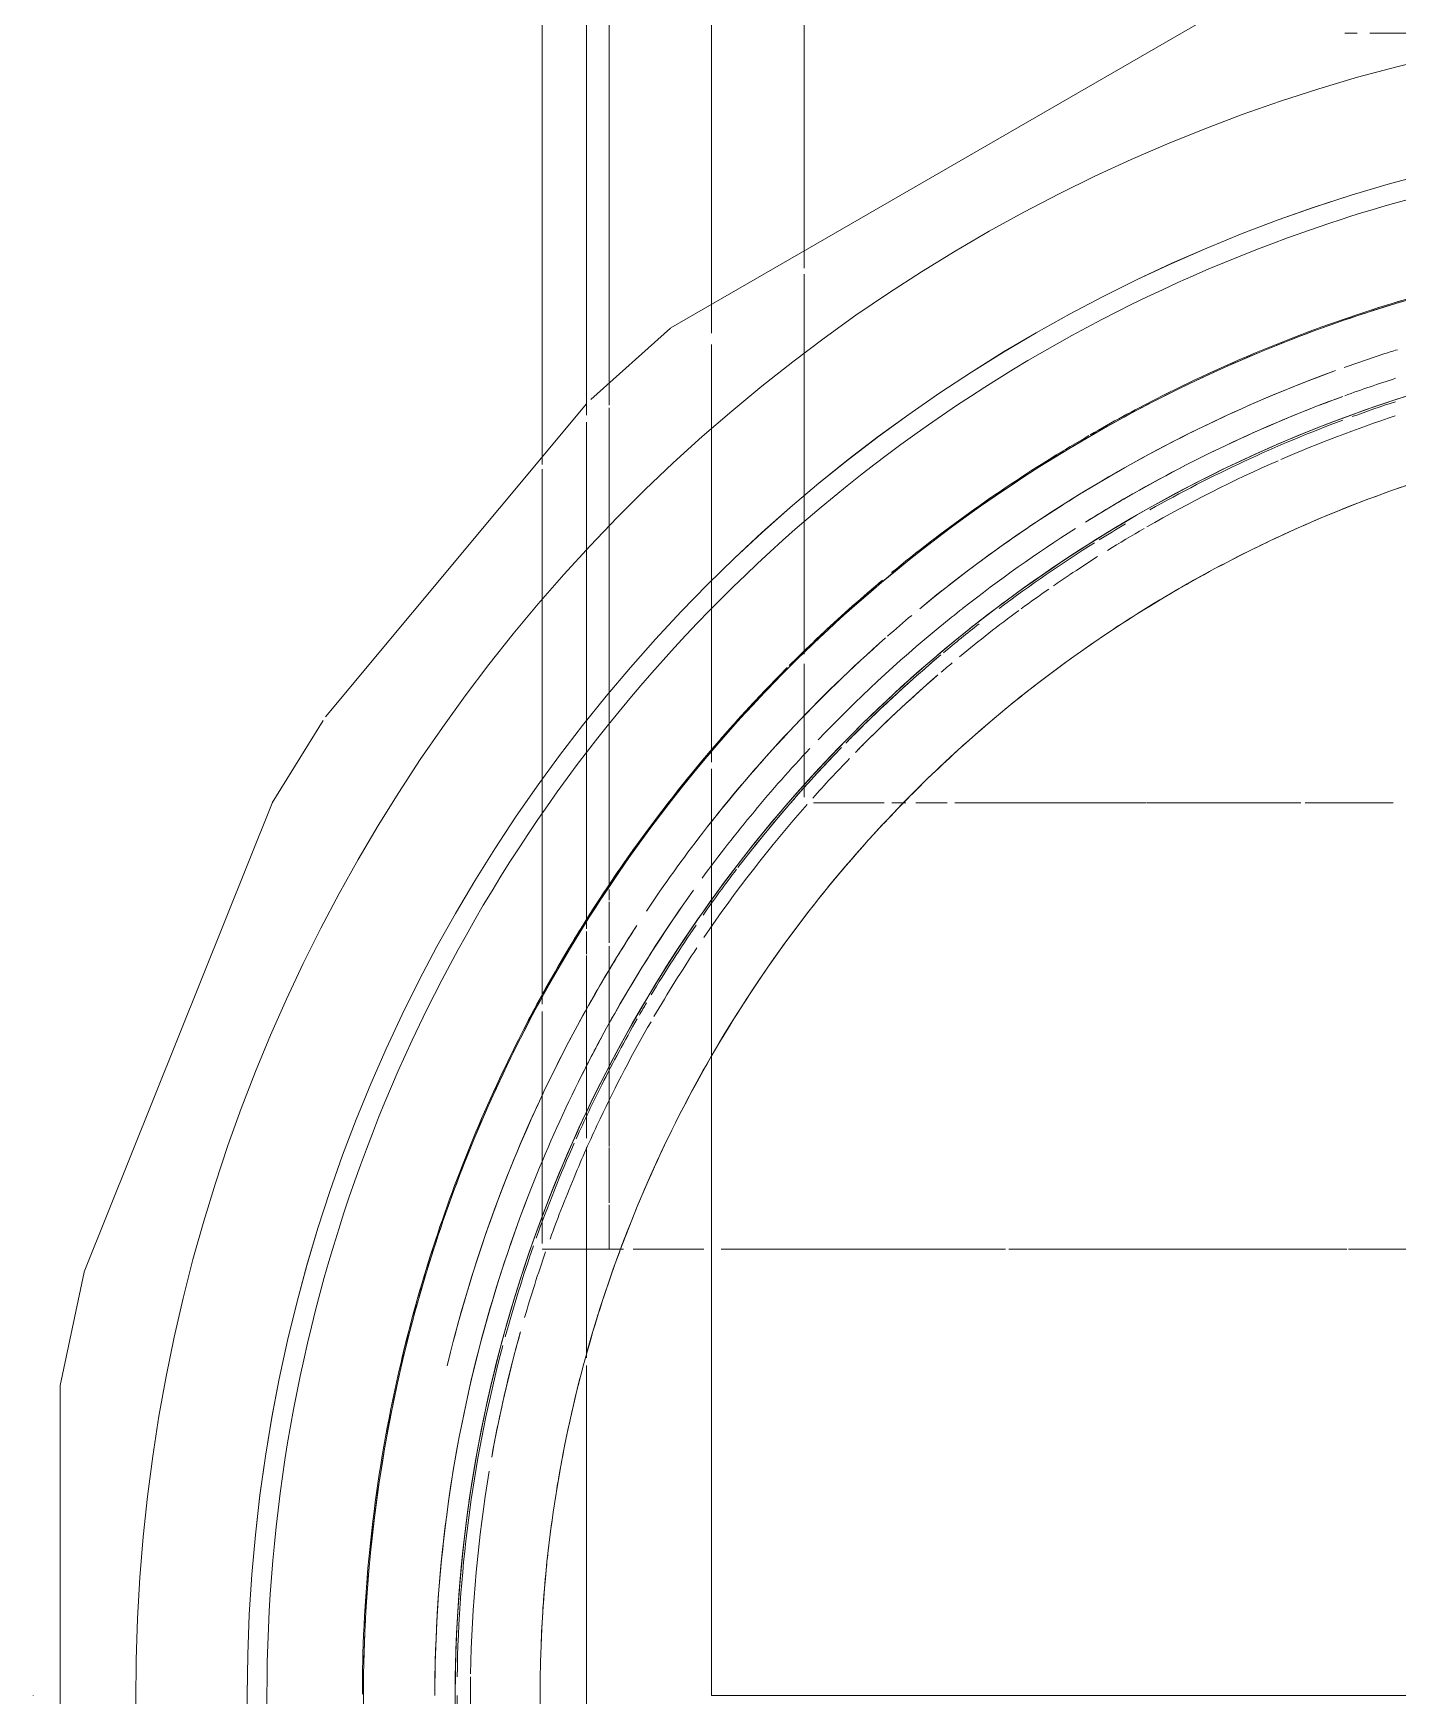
# Model space of a CAD drawing. Header units: metres. Extents: x 147 to 427, y -16 to 162.
# Drawn here: x 149.4427 to 149.5192, y 96.1019 to 96.1951 of the extents above; entities that cross this region are included whole.
import ezdxf

# ---------------------------------------------------------------- set-up
doc = ezdxf.new("R2010")
doc.units = ezdxf.units.M
doc.layers.add('P-PIPE', color=7, linetype='Continuous', lineweight=5)
doc.layers.add('P-SANR-FIXT', color=7, linetype='Continuous', lineweight=5)

# ---------------------------------------------------------------- blocks, each defined once
blk = doc.blocks.new('Bomba Jacuzzi1 - 15B-T 1_1_2CV TRIF_220_380V _1 1_2CV_-V8-RESERVATÓRIOS TÉRREO')
at = {"layer": 'P-SANR-FIXT', "color": 9, "lineweight": 15, "true_color": 0xc0c0c0}
for p, q in [((-9.342103717813189e-09, 0.09998804517463561), (-6.768278244857129e-06, 0.09998804517463561)), ((0.01736480680291962, 0.09848077070137191), (-0.01736482548615646, 0.09848077070137187)), ((0.0689576809362624, 0.07147000000000037), (0.09905600000000013, 0.07147000000000037)), ((0.09905600000009525, 0.06899999999984247), (0.07172806732787863, 0.06899999999984247)), ((0.07790562436326932, 0.06200000000000031), (0.0990560000000001, 0.06200000000000031))]:
    blk.add_line(p, q, dxfattribs=at)
at = {"layer": 'P-SANR-FIXT', "color": 254, "lineweight": 15, "true_color": 0xd3d3d3}
for p, q in [((0.02371302647783079, 0.09713462239905198), (0.01736480680291962, 0.09848077070137191)), ((0.0499907838531537, 0.0866078484758608), (0.02374325561378907, 0.09712714115357425)), ((0.05462535589608402, 0.08375043765811933), (0.04999998598757244, 0.08660253633340473)), ((0.07236484344497296, 0.06899896817934274), (0.05481877082264717, 0.08362316385224793)), ((0.04795790829813483, 0.07147000000000037), (0.06869503990791133, 0.07147000000000037)), ((0.09905600000000013, 0.07147000000000037), (0.06895768093626238, 0.07147000000000037)), ((0.07132224979535748, 0.06899999999984247), (0.05090153967193721, 0.06899999999984247)), ((0.07659456274539488, 0.0642905126955239), (0.07260706793137574, 0.0687455517791203)), ((0.09396924395872282, 0.03420201273505651), (0.07660760340084576, 0.06427497324175896)), ((0.05924381482000166, 0.06200000000000031), (0.07568634386675896, 0.06200000000000031)), ((0.07630841652758001, 0.06200000000000031), (0.07790562436326932, 0.06200000000000031)), ((0.0990560000000001, 0.06200000000000031), (0.07790562436326931, 0.06200000000000031))]:
    blk.add_line(p, q, dxfattribs=at)
at = {"layer": 'P-SANR-FIXT', "color": 7, "lineweight": 15, "true_color": 0xf6f6f6}
for p, q in [((0.025, 0.06692062289539515), (0.025, 0.07147000000000037)), ((0.03430269699797112, 0.06772500000000041), (0.03999196103214171, 0.06772500000000041)), ((0.04197595907164564, 0.06772500000000041), (0.03999196103214171, 0.06772500000000041)), ((0.04445581716009137, 0.06772500000000041), (0.04215615004610273, 0.06772500000000041)), ((0.025, 0.06144352315503399), (0.025, 0.04551867111468232)), ((0, 0.051862431745152), (0, 0.05626902782257562)), ((0.05832795669625761, 0.05680000000000045), (0.06544093350149152, 0.05680000000000045)), ((0.0796272190466981, 0.05680000000000045), (0.06544093350149152, 0.05680000000000045)), ((0.08090784562282713, 0.05680000000000045), (0.07996138745290686, 0.05680000000000045)), ((0.025, 0.04534194190097555), (0.025, 0.02640515683319215)), ((0.025, 0.02629793953055827), (0.025, 0.01443352727346848))]:
    blk.add_line(p, q, dxfattribs=at)
at = {"layer": 'P-SANR-FIXT', "color": 7, "lineweight": 15, "true_color": 0xefefef}
for p, q in [((0.025, 0.07147000000000037), (0.025, 0.06692062289539516)), ((0.03832584113961301, 0.07147000000000037), (0.03241311305301978, 0.07147000000000037)), ((0.0178704632708784, 0.06899999999984247), (-0.0099999999999046, 0.06899999999984247)), ((0.0307063021248034, 0.06899999999984247), (0.01891841589895308, 0.06899999999984247)), ((0.04515285189473717, 0.06772500000000041), (0.04455353473687538, 0.06772500000000041)), ((0.04527546795509355, 0.06772500000000041), (0.05242102550239967, 0.06772500000000041)), ((0.07213298749416609, 0.06772500000000041), (0.05242102550239968, 0.06772500000000041)), ((0.07304052671348064, 0.06772500000000041), (0.07228663603767821, 0.06772500000000041)), ((0.05191678241960635, 0.06200000000000031), (0.04354564334175933, 0.06200000000000031)), ((0.08090784562282713, 0.05680000000000045), (0.09905599999999905, 0.05680000000000045)), ((0, 0.05553253618264969), (0, 0.05186243174515217))]:
    blk.add_line(p, q, dxfattribs=at)
at = {"layer": 'P-SANR-FIXT', "color": 254, "lineweight": 15, "true_color": 0xe9e9e9}
for p, q in [((0.02532207243567391, 0.07147000000000037), (0.038325841139613, 0.07147000000000037)), ((0.04795790829813484, 0.07147000000000037), (0.03873347263779985, 0.07147000000000037)), ((0.01848849427784105, 0.06899999999984247), (0.0178704632708784, 0.06899999999984247)), ((0.04144783677971522, 0.06899999999984247), (0.03122457470604054, 0.06899999999984247)), ((0.04279420480981386, 0.06899999999984247), (0.0415242718792936, 0.06899999999984247)), ((0.04455353473687538, 0.06772500000000041), (0.04515285189473716, 0.06772500000000041)), ((0.05242102550239967, 0.06772500000000041), (0.07213298749416609, 0.06772500000000041)), ((0.07228663603767821, 0.06772500000000041), (0.07304052671348064, 0.06772500000000041)), ((0.0987850088899165, 0.06772500000000041), (0.07304052671348064, 0.06772500000000041)), ((0, 0.06200000000000031), (0.03579571668975721, 0.06200000000000031)), ((0, 0.06200000000000031), (0, 0.05553253618264969)), ((0.03580214467080259, 0.06200000000000031), (0.04354564334175932, 0.06200000000000031)), ((0.05924381482000168, 0.06200000000000031), (0.05228761197514244, 0.06200000000000031)), ((0.09311510000000002, 0.02650901972901513), (0.09311510000000002, 0.02581266138115641)), ((0.09311510000000002, 0.02511798876601883), (0.09311510000000002, 0.01337649547992279))]:
    blk.add_line(p, q, dxfattribs=at)
at = {"layer": 'P-SANR-FIXT', "color": 7, "lineweight": 15, "true_color": 0xf3f3f3}
for p, q in [((0.03241311305301978, 0.07147000000000037), (0.0253220724356739, 0.07147000000000037)), ((0.03999196103214171, 0.06772500000000041), (0.04197595907164564, 0.06772500000000041)), ((0.04215615004610273, 0.06772500000000041), (0.04445581716009137, 0.06772500000000041)), ((0.05242102550239968, 0.06772500000000041), (0.04527546795509355, 0.06772500000000041)), ((0.025, 0.06637384387163967), (0.025, 0.06242174703917212)), ((0.0307063021247084, 0.06200000000000031), (0, 0.06200000000000031)), ((0, 0.05626902782257562), (0, 0.06200000000000031)), ((0.03579571668975722, 0.06200000000000031), (0.03078957948489901, 0.06200000000000031)), ((0.04354564334175933, 0.06200000000000031), (0.0358021446708026, 0.06200000000000031)), ((0.06544093350149152, 0.05680000000000045), (0.0796272190466981, 0.05680000000000045)), ((0.07996138745290686, 0.05680000000000045), (0.08090784562282713, 0.05680000000000045)), ((0.09905599999999905, 0.05680000000000045), (0.08090784562282713, 0.05680000000000045)), ((0, 0.05186243174514899), (0, 0.01005166819079791)), ((0.09311510000000002, 0.02650901972901514), (0.09311510000000002, 0.02581266138115647)), ((0.09311510000000002, 0.02511798876601892), (0.09311510000000002, 0.02384623626219002))]:
    blk.add_line(p, q, dxfattribs=at)
at = {"layer": 'P-SANR-FIXT', "color": 254, "lineweight": 15, "true_color": 0xe0e0e0}
for p, q in [((0.03873347263779985, 0.07147000000000037), (0.04795790829813483, 0.07147000000000037)), ((0.06869503990791131, 0.07147000000000037), (0.04795790829813484, 0.07147000000000037)), ((0.05090153967193721, 0.06899999999984247), (0.04294656523821234, 0.06899999999984247)), ((0.07304052671348064, 0.06772500000000041), (0.0987850088899165, 0.06772500000000041)), ((0.04354564334175932, 0.06200000000000031), (0.05191678241960635, 0.06200000000000031)), ((0.05228761197514244, 0.06200000000000031), (0.05924381482000166, 0.06200000000000031)), ((0.07568634386675895, 0.06200000000000031), (0.05924381482000168, 0.06200000000000031)), ((0.07790562436326931, 0.06200000000000031), (0.07630841652758001, 0.06200000000000031))]:
    blk.add_line(p, q, dxfattribs=at)
at = {"layer": 'P-SANR-FIXT', "color": 7, "lineweight": 15, "true_color": 0xf8f8f8}
for p, q in [((0.025, 0.06772500000000041), (0.02748424919378857, 0.06772500000000041)), ((0.025, 0.06772500000000041), (0.025, 0.06692062289539519)), ((0.02761072981148342, 0.06772500000000041), (0.03070630212470887, 0.06772500000000041)), ((0.03076590545451562, 0.06772500000000041), (0.03430269699797112, 0.06772500000000041)), ((0.03999196103214171, 0.06772500000000041), (0.0376987108831076, 0.06772500000000041)), ((0.025, 0.06637384387163969), (0.025, 0.0627010229959234)), ((0.025, 0.06270102299592548), (0.025, 0.06637384387163965)), ((0.05469650316280646, 0.05680000000000045), (0.05778734384010326, 0.05680000000000045)), ((0.06544093350149152, 0.05680000000000045), (0.0583279566962576, 0.05680000000000045)), ((0, 0.01005166819079792), (0, 0.05186243174514881))]:
    blk.add_line(p, q, dxfattribs=at)
at = {"layer": 'P-SANR-FIXT', "color": 7, "lineweight": 15, "true_color": 0xfbfbfb}
for p, q in [((0.02748424919378857, 0.06772500000000041), (0.025, 0.06772500000000041)), ((0.025, 0.06692062289539519), (0.025, 0.06772500000000041)), ((0.03070630212470888, 0.06772500000000041), (0.02761072981148342, 0.06772500000000041)), ((0.03430269699797112, 0.06772500000000041), (0.03076590545451562, 0.06772500000000041)), ((0.025, 0.0627010229959234), (0.025, 0.06637384387163969)), ((0.05032241528053337, 0.05680000000000045), (0.05217904923943385, 0.05680000000000045)), ((0.05469650316280646, 0.05680000000000045), (0.05217904923943385, 0.05680000000000045))]:
    blk.add_line(p, q, dxfattribs=at)
at = {"layer": 'P-SANR-FIXT', "color": 7, "lineweight": 15, "true_color": 0xfafafa}
for p, q in [((0.03725617511167303, 0.06772500000000041), (0.03430269699797112, 0.06772500000000041)), ((0.025, 0.06144352315503403), (0.025, 0.04591094439654152)), ((0.025, 0.0459109443965415), (0.025, 0.06144352315503399)), ((0.05217904923943385, 0.05680000000000045), (0.05469650316280646, 0.05680000000000045)), ((0.05778734384010326, 0.05680000000000045), (0.05469650316280646, 0.05680000000000045)), ((0.025, 0.04534194190097558), (0.025, 0.0381238429327316)), ((0.025, 0.03812384293273156), (0.025, 0.04534194190097555)), ((0.025, 0.03759776236753193), (0.025, 0.02640515683319221)), ((0.025, 0.02640515683319215), (0.025, 0.03759776236753189)), ((0.025, 0.0260168760390525), (0.025, 0.01443352727346853)), ((0.025, 0.01443352727346848), (0.025, 0.02601687603905245))]:
    blk.add_line(p, q, dxfattribs=at)
at = {"layer": 'P-SANR-FIXT', "color": 7, "lineweight": 15, "true_color": 0xfcfcfc}
for p, q in [((0.025, 0.04591094439654154), (0.025, 0.06144352315503402)), ((0.05000000000000001, 0.05626902782257497), (0.05000000000000001, 0.0523190313855843)), ((0.05000000000000001, 0.0523190313855843), (0.05000000000000001, 0.05617273397850468)), ((0.05217904923943385, 0.05680000000000045), (0.05032241528053337, 0.05680000000000045)), ((0.05000000000000001, 0.0511113756816638), (0.05000000000000001, 0.05189772630224787)), ((0.05000000000000001, 0.05189772630224786), (0.05000000000000001, 0.05111137568166382)), ((0.05000000000000001, 0.04879036790187179), (0.05000000000000001, 0.05054510874319856)), ((0.05000000000000001, 0.05054510874319858), (0.05000000000000001, 0.04879036790187179)), ((0.05000000000000001, 0.04338067271925019), (0.05000000000000001, 0.04835325156572898)), ((0.05000000000000001, 0.04835325156572897), (0.05000000000000001, 0.03763960067963811)), ((0.025, 0.0381238429327316), (0.025, 0.0453419419009756)), ((0.05000000000000001, 0.03763960067963813), (0.05000000000000001, 0.04287878047176304)), ((0.025, 0.02640515683319222), (0.025, 0.03759776236753196)), ((0.05000000000000001, 0.02897628255236421), (0.05000000000000001, 0.03759776236753098)), ((0.05000000000000001, 0.03759776236753099), (0.05000000000000001, 0.0289762825523642)), ((0.05000000000000001, 0.02379967392927763), (0.05000000000000001, 0.02872657563307988)), ((0.05000000000000001, 0.02872657563307986), (0.05000000000000001, 0.02379967392927762)), ((0.025, 0.01443352727346855), (0.025, 0.02601687603905252))]:
    blk.add_line(p, q, dxfattribs=at)
at = {"layer": 'P-SANR-FIXT', "color": 254, "lineweight": 15, "true_color": 0xe0e0e0}
for centre, radius, start, end in [((0, 1.290458026391406e-16), 0.086896092489614, 79.99999999999969, 99.99999999999967), ((0, 1.290458026391406e-16), 0.08689609248961395, 59.99999999999966, 79.99999999999966), ((0, 2.844391389089651e-16), 0.08155000000000001, 88.71700929801005, 89.94717248588418), ((0, 2.876365812198856e-16), 0.08155000000000001, 76.76742119803785, 88.71700929801045), ((0, 2.844391389089651e-16), 0.08154999999999998, 74.99999999999999, 76.76742119803747), ((0, 2.844391389089651e-16), 0.08154999999999997, 72.06146498771315, 74.99999999999999), ((0, 2.876365812198856e-16), 0.08155000000000005, 62.93794949887682, 72.06146498771359), ((0, 1.431086360526023e-16), 0.07635299999999993, 90.00000000000044, 112.4999999999995), ((0, 2.167599433278156e-16), 0.07634999999999996, 59.99999999999997, 105), ((0, 1.431086360526023e-16), 0.07635299999999996, 67.49999999999972, 89.99999999999967), ((0, 1.290458026391406e-16), 0.08689609248961394, 39.99999999999967, 59.99999999999966), ((0, 2.844391389089651e-16), 0.08154999999999996, 58.23135542517272, 62.93794949887639), ((0, 1.431086360526023e-16), 0.07635299999999993, 44.99999999999967, 67.49999999999972), ((0, 2.876365812198856e-16), 0.08155000000000008, 50.50608498720868, 58.23135542517318), ((0, 2.167599433278156e-16), 0.07634999999999995, 44.99999999999996, 59.99999999999996), ((0, 2.844391389089651e-16), 0.08154999999999993, 45.0801935501058, 46.29029508459891), ((0, 2.844391389089651e-16), 0.08154999999999993, 43.71847867555756, 44.97226301982849), ((0, 2.844391389089651e-16), 0.08154999999999993, 39.98728339997083, 43.10650300405712), ((0, 1.290458026391406e-16), 0.08689609248961397, 19.99999999999973, 39.99999999999969), ((0, 2.167599433278156e-16), 0.07634999999999997, 29.99999999999998, 44.99999999999997), ((0, 1.431086360526023e-16), 0.07635299999999995, 36.51909810524923, 44.99999999999876), ((0, 2.844391389089651e-16), 0.08154999999999994, 31.7671751825108, 39.52796126524562), ((0, 1.431086360526023e-16), 0.07635299999999995, 22.49999999999967, 36.31010765239294), ((0, 2.167599433278156e-16), 0.07634999999999999, 7.405348178735439, 29.99999999999999), ((0, 2.844391389089651e-16), 0.08154999999999997, 17.93783178693461, 27.06134652832475), ((0, 1.431086360526023e-16), 0.07635300000000007, 359.9999999999994, 22.49999999999966), ((0, 1.290458026391406e-16), 0.08689609248961401, 6.820852340206855, 19.99999999999974)]:
    blk.add_arc(centre, radius, start, end, dxfattribs=at)
at = {"layer": 'P-SANR-FIXT', "color": 9, "lineweight": 15, "true_color": 0xc0c0c0}
for radius, start, end in [(0.08148999999999994, 89.99999999999974, 103.4899055165334), (0.08148999999999998, 76.50918517135835, 89.9987262006183), (0.08148999999999997, 62.50884287902573, 72.49081120505785), (0.07160000000000004, 73.70409440485527, 78.00837625030512), (0.08148999999999995, 44.99999999999986, 58.48967746083818), (0.08148999999999994, 31.50895647139265, 44.99830896049143), (0.07160000000000007, 41.99163032145614, 46.29428056226875), (0.07160000000000007, 27.58757660292376, 32.14259750329347), (0.08148999999999998, 17.5087734847509, 27.49074103284231)]:
    blk.add_arc((0, 1.127187232441429e-16), radius, start, end, dxfattribs=at)
at = {"layer": 'P-SANR-FIXT', "color": 254, "lineweight": 15, "true_color": 0xe9e9e9}
for centre, radius, start, end in [((0, 2.876365812198856e-16), 0.08155000000000001, 88.71700929801045, 89.94717248588458), ((0, 2.876365812198856e-16), 0.08155000000000003, 72.06146498771359, 76.76742119803787), ((0, 3.521183344901147e-16), 0.07898999999999995, 58.44101361289442, 76.4724050591414), ((0, 2.19957385638736e-16), 0.07634999999999997, 75.00000000000038, 105.0000000000004), ((0, 2.19957385638736e-16), 0.07635000000000004, 60.00000000000039, 75.00000000000041), ((0, 2.876365812198856e-16), 0.08155000000000007, 60.00000000000039, 62.93794949887683), ((0, 2.876365812198856e-16), 0.08155000000000007, 58.23135542517318, 60.00000000000041), ((0, 2.19957385638736e-16), 0.07635000000000006, 30.00000000000044, 60.00000000000041), ((0, 2.876365812198856e-16), 0.08155000000000008, 46.29029508459937, 50.01794482197948), ((0, 2.844391389089651e-16), 0.08154999999999994, 30.06891920115824, 31.7671751825108), ((0, 2.844391389089651e-16), 0.08154999999999996, 27.06134652832474, 29.99999999999996), ((0, 2.19957385638736e-16), 0.07635000000000007, 7.405348178735831, 30.00000000000044), ((0, 2.844391389089651e-16), 0.08154999999999997, 14.99999999999999, 17.93783178693462)]:
    blk.add_arc(centre, radius, start, end, dxfattribs=at)
at = {"layer": 'P-SANR-FIXT', "color": 254, "lineweight": 15, "true_color": 0xd3d3d3}
for centre, radius, start, end in [((0, 2.844391389089651e-16), 0.08154999999999997, 76.76742119803747, 88.71700929801005), ((0, 1.127187232441429e-16), 0.08148999999999998, 72.49081120505785, 76.50918517135835), ((0, 2.844391389089651e-16), 0.08154999999999996, 62.93794949887639, 72.06146498771315), ((0, 1.127187232441429e-16), 0.08148999999999997, 58.4896774608382, 62.50884287902574), ((0, 1.127187232441429e-16), 0.07160000000000001, 84.11741722898876, 87.58789578070572), ((0, 1.127187232441429e-16), 0.07160000000000002, 78.00837625030512, 83.8293915674021), ((0, 2.844391389089651e-16), 0.08154999999999994, 46.29029508459892, 58.23135542517272), ((0, 1.127187232441429e-16), 0.07160000000000004, 72.06134931845753, 73.70409440485527), ((0, 1.127187232441429e-16), 0.07160000000000005, 60.00000000000065, 71.86982171174338), ((0, 1.127187232441429e-16), 0.07160000000000007, 48.06960330769648, 59.99783057541695), ((0, 2.844391389089651e-16), 0.08154999999999993, 43.10650300405712, 43.71847867555756), ((0, 1.127187232441429e-16), 0.07160000000000008, 46.29428056226876, 47.88721904140804), ((0, 1.127187232441429e-16), 0.07160000000000007, 36.06172435420328, 41.99163032145614), ((0, 1.127187232441429e-16), 0.08148999999999997, 27.49074103284231, 31.50895647139267), ((0, 1.127187232441429e-16), 0.07160000000000007, 32.41083689874733, 35.77626230138834), ((0, 1.127187232441429e-16), 0.07160000000000007, 24.03003505549024, 27.58757660292376), ((0, 1.127187232441429e-16), 0.07160000000000005, 18.00837890957984, 23.75801680540884), ((0, 1.127187232441429e-16), 0.08148999999999998, 13.4894476339323, 17.5087734847509)]:
    blk.add_arc(centre, radius, start, end, dxfattribs=at)
at = {"layer": 'P-SANR-FIXT', "color": 7, "lineweight": 15, "true_color": 0xefefef}
for centre, radius, start, end in [((0, 3.859579322806895e-16), 0.07748999999999998, 75.00000000000078, 89.99999999999999), ((0, 3.553157768010351e-16), 0.07899000000000005, 65.62627211154161, 76.47240505914175), ((0, 3.859579322806895e-16), 0.07748999999999998, 68.451488681921, 74.99999999999999), ((0, 3.521183344901147e-16), 0.07898999999999995, 56.89846450375678, 58.44101361289442), ((0, 3.521183344901147e-16), 0.07898999999999995, 52.29724084731535, 56.20289516130472), ((0, 2.876365812198856e-16), 0.08155000000000008, 45.08019355010629, 46.29029508459937), ((0, 2.876365812198856e-16), 0.08155000000000008, 43.76059795403317, 44.97226301982894), ((0, 2.876365812198856e-16), 0.08155000000000008, 39.98728339997128, 43.7184786755578), ((0, 2.876365812198856e-16), 0.08155000000000007, 31.76717518251124, 39.52796126524606), ((0, 2.876365812198856e-16), 0.08155000000000007, 17.93783178693502, 27.06134652832518)]:
    blk.add_arc(centre, radius, start, end, dxfattribs=at)
at = {"layer": 'P-SANR-FIXT', "color": 7, "lineweight": 15, "true_color": 0xf3f3f3}
for centre, radius, start, end in [((0, 3.891553745916099e-16), 0.07749000000000007, 68.45148868192142, 90.00000000000044), ((0, 3.859579322806895e-16), 0.07748999999999996, 63.66546077686838, 68.451488681921), ((0, 3.553157768010351e-16), 0.07899000000000006, 61.68274863901914, 65.62627211154161), ((0, 3.553157768010351e-16), 0.07899000000000007, 58.88708771461427, 61.68274863901915), ((0, 3.521183344901147e-16), 0.07898999999999994, 41.40522338722278, 52.29724084731535), ((0, 3.521183344901147e-16), 0.07898999999999995, 40.00442762576851, 41.306595756389), ((0, 3.521183344901147e-16), 0.07898999999999996, 20.01694227877652, 39.57760910959527), ((0, 2.876365812198856e-16), 0.08155000000000008, 30.06891920115868, 31.76717518251124), ((0, 2.876365812198856e-16), 0.08155000000000007, 27.06134652832518, 30.00000000000044), ((0, 3.521183344901147e-16), 0.07898999999999998, 17.98011084356835, 19.63474005495369), ((0, 3.521183344901147e-16), 0.07898999999999998, 17.36179457818105, 17.97488881499629), ((0, 2.876365812198856e-16), 0.08155000000000004, 13.23110823521863, 17.93783178693502)]:
    blk.add_arc(centre, radius, start, end, dxfattribs=at)
at = {"layer": 'P-SANR-FIXT', "color": 7, "lineweight": 15, "true_color": 0xf6f6f6}
for centre, radius, start, end in [((0, 4.197975300712642e-16), 0.07624499999999997, 90.00000000000077, 104.4144181136349), ((0, 4.197975300712642e-16), 0.076245, 75.09191352016408, 89.2166944965794), ((0, 4.197975300712642e-16), 0.076245, 70.70418142722065, 74.71753760295294), ((0, 3.891553745916099e-16), 0.07749000000000006, 63.66546077686883, 68.4514886819214), ((0, 3.859579322806895e-16), 0.07748999999999996, 59.99999999999997, 63.66546077686836), ((0, 3.859579322806895e-16), 0.07748999999999995, 54.39439721567496, 59.99999999999997), ((0, 3.553157768010351e-16), 0.07899000000000007, 56.89846450375724, 58.88708771461427), ((0, 3.553157768010351e-16), 0.07899000000000007, 52.29724084731579, 56.20289516130516)]:
    blk.add_arc(centre, radius, start, end, dxfattribs=at)
at = {"layer": 'P-SANR-FIXT', "color": 7, "lineweight": 15, "true_color": 0xf8f8f8}
for centre, radius, start, end in [((0, 4.229949723821846e-16), 0.076245, 90.0000000000012, 104.4144181136354), ((0, 4.229949723821846e-16), 0.07624500000000003, 75.0919135201645, 89.21669449657979), ((0, 4.874767256524138e-16), 0.075495, 80.4201015139713, 89.07345638130826), ((0, 4.874767256524138e-16), 0.07549499999999999, 74.33695265108638, 79.81568009760574), ((0, 4.229949723821846e-16), 0.07624500000000006, 70.70418142722104, 74.71753760295334), ((0, 4.874767256524138e-16), 0.07549499999999998, 70.77571921262798, 73.70819298166833), ((0, 4.197975300712642e-16), 0.076245, 66.04948200093597, 70.35617881458451), ((0, 3.891553745916099e-16), 0.07749000000000006, 61.56957309831584, 63.66546077686883), ((0, 3.859579322806895e-16), 0.07748999999999995, 46.79704114800937, 53.77774326452457), ((0, 3.553157768010351e-16), 0.07899000000000007, 46.89309221889653, 52.29724084731579), ((0, 3.553157768010351e-16), 0.07899000000000007, 41.40522338722322, 46.89309221889653), ((0, 3.859579322806895e-16), 0.07748999999999995, 39.39439721567236, 46.29271175070112), ((0, 3.553157768010351e-16), 0.07899000000000007, 40.00442762576893, 41.30659575638943), ((0, 3.553157768010351e-16), 0.07899000000000007, 32.35557128457712, 39.57760910959571), ((0, 3.859579322806895e-16), 0.07748999999999995, 38.19295909163301, 39.38895215939822), ((0, 3.859579322806895e-16), 0.07748999999999996, 32.47532361752984, 38.18705412918008), ((0, 3.553157768010351e-16), 0.07899000000000007, 20.01694227877693, 32.10343579877384), ((0, 3.859579322806895e-16), 0.07748999999999998, 20.09596359790708, 31.97677535920501), ((0, 3.859579322806895e-16), 0.07748999999999999, 17.78433145363579, 20.01271660002896), ((0, 3.553157768010351e-16), 0.07899000000000006, 17.98011084356876, 19.63474005495408), ((0, 3.553157768010351e-16), 0.07899000000000005, 17.36179457818147, 17.97488881499671)]:
    blk.add_arc(centre, radius, start, end, dxfattribs=at)
at = {"layer": 'P-SANR-FIXT', "color": 7, "lineweight": 15, "true_color": 0xfafafa}
for centre, radius, start, end in [((0, 4.906741679633342e-16), 0.07549499999999999, 90.00000000000118, 99.98728339997123), ((0, 4.906741679633342e-16), 0.07549500000000009, 89.20891280073823, 90.00000000000044), ((0, 4.906741679633342e-16), 0.07549500000000003, 80.42010151397172, 89.07345638130865), ((0, 4.906741679633342e-16), 0.07549500000000003, 75.0000000000004, 79.8156800976061), ((0, 4.906741679633342e-16), 0.07549500000000006, 74.33695265108678, 75.00000000000041), ((0, 4.906741679633342e-16), 0.07549500000000005, 70.77571921262839, 73.70819298166874), ((0, 4.229949723821846e-16), 0.07624500000000008, 66.04948200093641, 70.35617881458494), ((0, 4.874767256524138e-16), 0.07549499999999998, 67.19852941331348, 70.20310173437437), ((0, 4.197975300712642e-16), 0.07624499999999997, 63.33775821919764, 65.8486196761627), ((0, 3.891553745916099e-16), 0.07749000000000006, 54.3943972156754, 60.82077339194745)]:
    blk.add_arc(centre, radius, start, end, dxfattribs=at)
at = {"layer": 'P-SANR-FIXT', "color": 7, "lineweight": 15, "true_color": 0xfbfbfb}
for centre, radius, start, end in [((0, 4.906741679633342e-16), 0.07549500000000005, 67.19852941331389, 70.20310173437478), ((0, 4.874767256524138e-16), 0.07549499999999996, 64.66272397207587, 67.19852941331348), ((0, 4.229949723821846e-16), 0.07624500000000008, 63.33775821919804, 65.84861967616317), ((0, 4.197975300712642e-16), 0.07624499999999997, 60.18576037263848, 63.33775821919764), ((0, 4.197975300712642e-16), 0.07624499999999998, 59.41441811363764, 59.99999999999896), ((0, 4.197975300712642e-16), 0.07624499999999997, 55.53301038741871, 59.0187741682218), ((0, 3.891553745916099e-16), 0.07749000000000007, 46.79704114800987, 53.77774326452499), ((0, 3.891553745916099e-16), 0.07749000000000009, 39.39439721567282, 46.29271175070159), ((0, 3.891553745916099e-16), 0.07749000000000007, 38.19295909163347, 39.38895215939871), ((0, 3.891553745916099e-16), 0.07749000000000007, 32.47532361753033, 38.18705412918054), ((0, 3.891553745916099e-16), 0.07749000000000007, 30.00000000000044, 31.97677535920544), ((0, 3.891553745916099e-16), 0.07749000000000006, 20.0959635979075, 30.00000000000044), ((0, 3.891553745916099e-16), 0.07749000000000006, 17.78433145363615, 20.01271660002937)]:
    blk.add_arc(centre, radius, start, end, dxfattribs=at)
at = {"layer": 'P-SANR-FIXT', "color": 7, "lineweight": 15, "true_color": 0xfcfcfc}
for centre, radius, start, end in [((0, 4.906741679633342e-16), 0.07549500000000006, 64.66272397207634, 67.1985294133139), ((0, 4.874767256524138e-16), 0.07549499999999996, 59.99999999999997, 64.66272397207587), ((0, 4.906741679633342e-16), 0.07549500000000008, 60.00000000000041, 64.66272397207634), ((0, 4.229949723821846e-16), 0.07624500000000008, 60.18576037263894, 63.33775821919804), ((0, 4.874767256524138e-16), 0.07549499999999995, 56.30069721961716, 59.74757347526845), ((0, 4.906741679633342e-16), 0.07549500000000008, 56.30069721961765, 59.74757347526891), ((0, 4.229949723821846e-16), 0.07624500000000008, 59.41441811363811, 59.99999999999943), ((0, 4.229949723821846e-16), 0.07624500000000009, 55.53301038741921, 59.01877416822227), ((0, 4.874767256524138e-16), 0.07549499999999995, 48.60823497068832, 55.77340626691659), ((0, 4.906741679633342e-16), 0.07549500000000008, 48.60823497068883, 55.77340626691707), ((0, 4.197975300712642e-16), 0.07624499999999995, 52.6193160420288, 55.01090624322197), ((0, 4.229949723821846e-16), 0.07624500000000009, 52.61931604202933, 55.01090624322245), ((0, 4.197975300712642e-16), 0.07624499999999997, 45.85563011921025, 52.52962998253383), ((0, 4.229949723821846e-16), 0.07624500000000009, 48.57353668835233, 52.52962998253436), ((0, 4.229949723821846e-16), 0.07624500000000009, 45.85563011921069, 48.57353668835233), ((0, 4.874767256524138e-16), 0.07549499999999996, 45.95695530636586, 48.24551890602905), ((0, 4.906741679633342e-16), 0.07549500000000008, 45.95695530636635, 48.2455189060295), ((0, 4.197975300712642e-16), 0.07624499999999997, 44.99999999999996, 45.59132321171472), ((0, 4.229949723821846e-16), 0.0762450000000001, 40.13358700385711, 45.59132321171523), ((0, 4.874767256524138e-16), 0.07549499999999994, 44.99999999999995, 45.58537001561938), ((0, 4.906741679633342e-16), 0.07549500000000009, 40.77571921262304, 45.58537001561987), ((0, 4.874767256524138e-16), 0.07549499999999996, 40.77571921262256, 44.99999999999996), ((0, 4.197975300712642e-16), 0.07624499999999997, 40.13358700385662, 44.99999999999896), ((0, 4.874767256524138e-16), 0.07549499999999996, 39.98728339997091, 40.59401607637253), ((0, 4.906741679633342e-16), 0.07549500000000009, 39.98728339997133, 40.59401607637304), ((0, 4.197975300712642e-16), 0.07624499999999995, 38.05667191879694, 39.98728339997049), ((0, 4.229949723821846e-16), 0.07624500000000009, 38.05667191879745, 39.98728339997098), ((0, 4.874767256524138e-16), 0.07549499999999995, 36.37659094064205, 39.5798984860314), ((0, 4.906741679633342e-16), 0.07549500000000009, 36.37659094064252, 39.57989848603192), ((0, 4.197975300712642e-16), 0.07624499999999997, 32.11653321972392, 36.99197559268345), ((0, 4.229949723821846e-16), 0.07624500000000009, 32.11653321972433, 36.99197559268391), ((0, 4.874767256524138e-16), 0.07549499999999996, 34.81568009760175, 36.24937306388365), ((0, 4.906741679633342e-16), 0.07549500000000009, 34.81568009760218, 36.2493730638841), ((0, 4.874767256524138e-16), 0.07549499999999996, 33.76341310558291, 34.57081133865649), ((0, 4.906741679633342e-16), 0.07549500000000009, 33.76341310558335, 34.57081133865693), ((0, 4.874767256524138e-16), 0.07549499999999996, 32.32290064883999, 33.7526187534071), ((0, 4.906741679633342e-16), 0.07549500000000008, 32.32290064884043, 33.75261875340752), ((0, 4.197975300712642e-16), 0.07624499999999997, 30.58558188636734, 31.88171635316546), ((0, 4.229949723821846e-16), 0.07624500000000009, 30.58558188636777, 31.88171635316592), ((0, 4.874767256524138e-16), 0.07549499999999998, 29.99999999999996, 31.82293864445253), ((0, 4.906741679633342e-16), 0.07549500000000008, 30.00000000000043, 31.82293864445297), ((0, 4.874767256524138e-16), 0.07549499999999996, 23.62340905935954, 29.87664378892323), ((0, 4.906741679633342e-16), 0.07549500000000008, 23.62340905935997, 29.87664378892368), ((0, 4.197975300712642e-16), 0.076245, 20.44202193922444, 29.41441811363108), ((0, 4.229949723821846e-16), 0.07624500000000008, 20.44202193922484, 29.41441811363152), ((0, 4.874767256524138e-16), 0.07549499999999998, 18.28328134283732, 23.49260604898592), ((0, 4.906741679633342e-16), 0.07549500000000008, 18.28328134283774, 23.49260604898638), ((0, 4.197975300712642e-16), 0.076245, 18.0926432932861, 20.01271660002933), ((0, 4.229949723821846e-16), 0.07624500000000009, 18.09264329328651, 20.01271660002973)]:
    blk.add_arc(centre, radius, start, end, dxfattribs=at)
at = {"layer": 'P-SANR-FIXT', "color": 9, "lineweight": 15, "true_color": 0xc0c0c0}
blk.add_ellipse((-8.872786700619351e-06, 1.194313342431606e-16), major_axis=(0, 0.09424203516568415), ratio=0.999999953291907, start_param=4.818039227691328, end_param=7.853981633974477, dxfattribs=at)
at = {"layer": 'P-SANR-FIXT', "color": 254, "lineweight": 15, "true_color": 0xd3d3d3}
for centre, major_axis, start_param, end_param in [((-3.064626870619938e-06, 1.531878561429779e-16), (0, 0.08799999999999772), 4.712388980384688, 7.853577149802679), ((6.456456463216353e-18, 1.709992020943752e-16), (1.730535956371782e-09, 0.0879999999999977), 4.71238900004986, 7.853778742236573)]:
    blk.add_ellipse(centre, major_axis=major_axis, ratio=0.9999999532919076, start_param=start_param, end_param=end_param, dxfattribs=at)
at = {"layer": 'P-SANR-FIXT', "color": 9, "lineweight": 15, "true_color": 0xc0c0c0}
for points, knots in [([(-0.08149, 6.915610263412785e-16), (-0.08148999999999998, 0.005333582773260973), (-0.08043936840709714, 0.01600059014543053), (-0.0757721031800545, 0.0313863415192503), (-0.06819284841398482, 0.04556576560923738), (-0.05799301510907046, 0.05799445858359879), (-0.04556408001983154, 0.0681929903311892), (-0.02665942578964575, 0.0783037554691922), (7.537335626577962e-07, 0.08361310612496461), (0.03199919312469778, 0.07724569004400805), (0.05912412820276933, 0.05912064882930373), (0.07724849923916756, 0.03199308827359808), (0.0814900000000001, 0.01066357034138363), (0.08149000000000003, -6.285110452919352e-16)], [-1, -1, -1, -1, -0.9375, -0.875, -0.8125, -0.75, -0.6875, -0.625, -0.5, -0.375, -0.25, -0.125, 0, 0, 0, 0]), ([(0.07160000000000001, 8.170372942311886e-16), (0.07159999999999996, 0.004996843003584869), (0.07055012434632335, 0.01499139778632501), (0.06589111025518522, 0.02933330300252009), (0.05835243489548379, 0.04239177096085897), (0.04826334414661269, 0.05359771425668258), (0.0360648502580706, 0.0624614457847582), (0.02229012284592068, 0.06859358641576921), (0.002624721371722811, 0.07278074740840991), (-0.02278000513027219, 0.07011875253094395), (-0.04933087644795584, 0.05478847502356465), (-0.06735058388932334, 0.02998633844027752), (-0.0716000000000001, 0.009997411137902276), (-0.07160000000000001, -3.300021714225388e-16)], [-1, -1, -1, -1, -0.9333333333333333, -0.8666666666666667, -0.8, -0.7333333333333333, -0.6666666666666666, -0.6, -0.5333333333333333, -0.4, -0.2666666666666667, -0.1333333333333333, 0, 0, 0, 0])]:
    blk.add_open_spline(points, degree=3, knots=knots, dxfattribs=at)
blk = doc.blocks.new('AF_Soldavel_Valvula de Retencao - Soldável - 50 mm-3999613-RESERVATÓRIOS TÉRREO')
at = {"layer": 'P-PIPE', "color": 4, "lineweight": 15, "true_color": 0x00ffff}
blk.add_arc((149.5427179895538, 96.2419585329929), 0.04901000000000977, 90, 269.9999999999996, dxfattribs=at)

msp = doc.modelspace()

# ---------------------------------------------------------------- block references
at = {"layer": 'P-PIPE', "color": 4, "lineweight": 15, "true_color": 0x00ffff}
msp.add_blockref('AF_Soldavel_Valvula de Retencao - Soldável - 50 mm-3999613-RESERVATÓRIOS TÉRREO', (0, 0), dxfattribs=at)
at = {"layer": 'P-SANR-FIXT', "color": 254, "lineweight": 15, "true_color": 0xe0e0e0, "rotation": 89.99999999999915}
msp.add_blockref('Bomba Jacuzzi1 - 15B-T 1_1_2CV TRIF_220_380V _1 1_2CV_-V8-RESERVATÓRIOS TÉRREO', (149.5427179895538, 96.10195853299291), dxfattribs=at)

doc.saveas('drawing.dxf')
